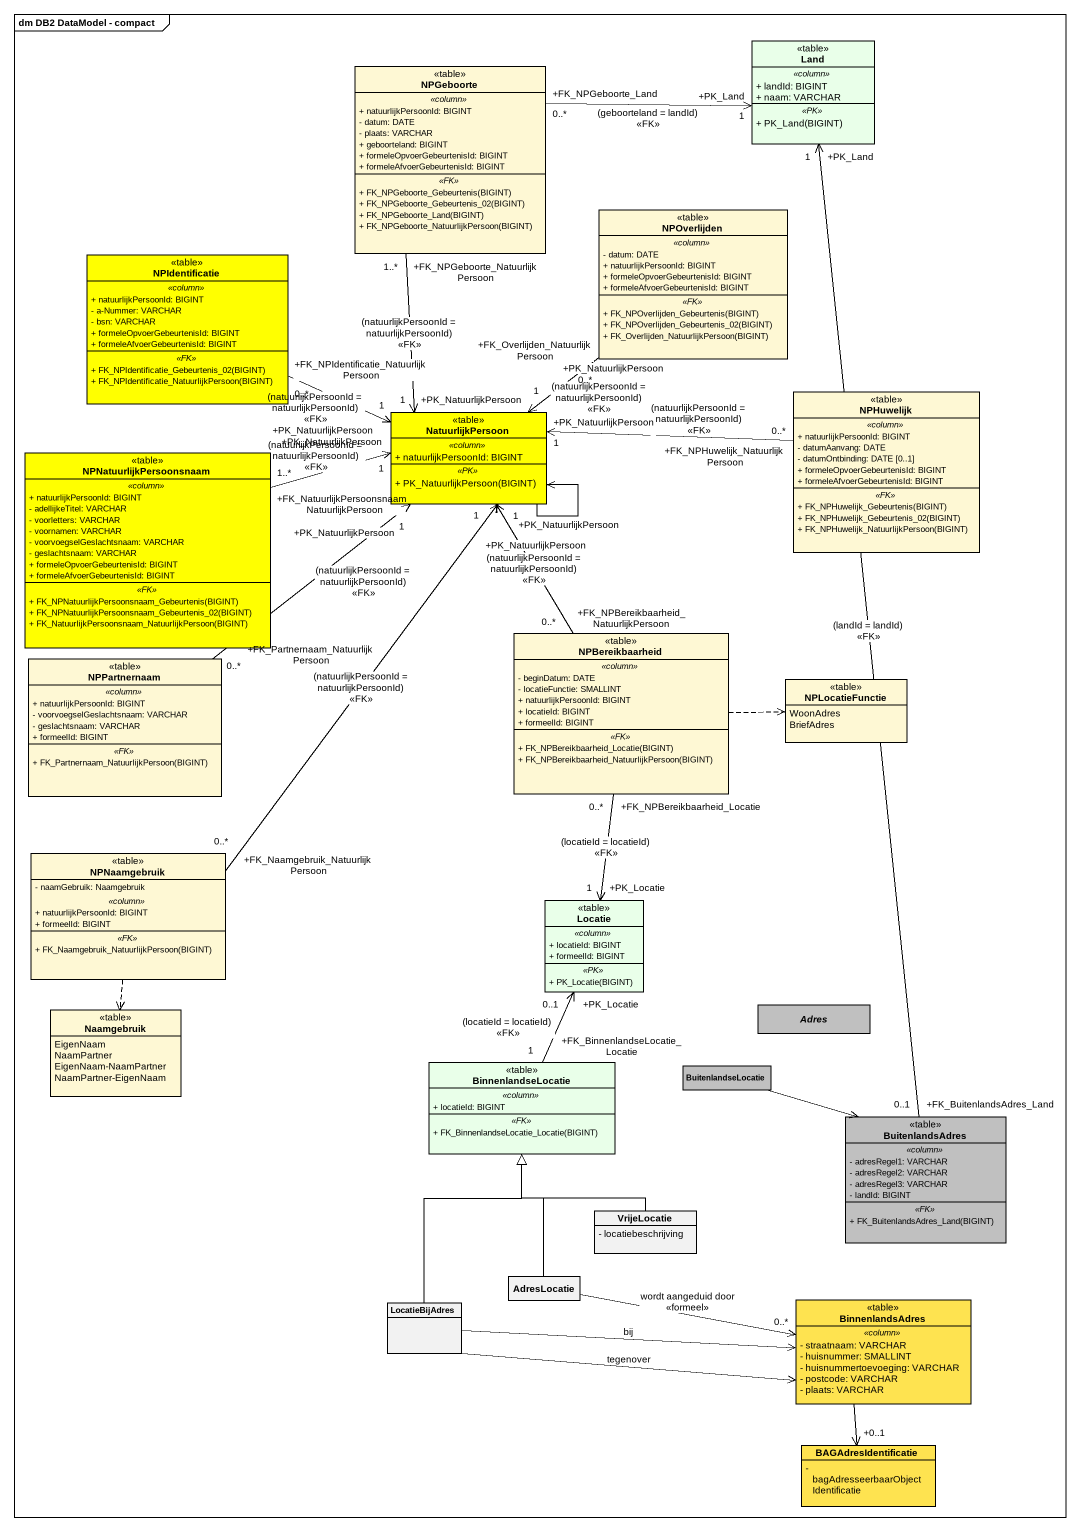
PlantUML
@startuml
mainframe dm DB2 DataModel - compact
hide circle
hide empty members
skinparam classAttributeIconSize 0
class Land <<table>> #E9FFE9 {
  .. <<column>> ..
  + landId: BIGINT
  + naam: VARCHAR
  .. <<PK>> ..
  + PK_Land(BIGINT)
}
class NPGeboorte <<table>> #FEF8D4 {
  .. <<column>> ..
  + natuurlijkPersoonId: BIGINT
  - datum: DATE
  - plaats: VARCHAR
  + geboorteland: BIGINT
  + formeleOpvoerGebeurtenisId: BIGINT
  + formeleAfvoerGebeurtenisId: BIGINT
  .. <<FK>> ..
  + FK_NPGeboorte_Gebeurtenis(BIGINT)
  + FK_NPGeboorte_Gebeurtenis_02(BIGINT)
  + FK_NPGeboorte_Land(BIGINT)
  + FK_NPGeboorte_NatuurlijkPersoon(BIGINT)
}
class NPOverlijden <<table>> #FEF8D4 {
  .. <<column>> ..
  - datum: DATE
  + natuurlijkPersoonId: BIGINT
  + formeleOpvoerGebeurtenisId: BIGINT
  + formeleAfvoerGebeurtenisId: BIGINT
  .. <<FK>> ..
  + FK_NPOverlijden_Gebeurtenis(BIGINT)
  + FK_NPOverlijden_Gebeurtenis_02(BIGINT)
  + FK_Overlijden_NatuurlijkPersoon(BIGINT)
}
class NPIdentificatie <<table>> #FFFF00 {
  .. <<column>> ..
  + natuurlijkPersoonId: BIGINT
  - a-Nummer: VARCHAR
  - bsn: VARCHAR
  + formeleOpvoerGebeurtenisId: BIGINT
  + formeleAfvoerGebeurtenisId: BIGINT
  .. <<FK>> ..
  + FK_NPIdentificatie_Gebeurtenis_02(BIGINT)
  + FK_NPIdentificatie_NatuurlijkPersoon(BIGINT)
}
class NatuurlijkPersoon <<table>> #FFFF00 {
  .. <<column>> ..
  + natuurlijkPersoonId: BIGINT
  .. <<PK>> ..
  + PK_NatuurlijkPersoon(BIGINT)
}
class NPHuwelijk <<table>> #FEF8D4 {
  .. <<column>> ..
  + natuurlijkPersoonId: BIGINT
  - datumAanvang: DATE
  - datumOntbinding: DATE [0..1]
  + formeleOpvoerGebeurtenisId: BIGINT
  + formeleAfvoerGebeurtenisId: BIGINT
  .. <<FK>> ..
  + FK_NPHuwelijk_Gebeurtenis(BIGINT)
  + FK_NPHuwelijk_Gebeurtenis_02(BIGINT)
  + FK_NPHuwelijk_NatuurlijkPersoon(BIGINT)
}
class NPNatuurlijkPersoonsnaam <<table>> #FFFF00 {
  .. <<column>> ..
  + natuurlijkPersoonId: BIGINT
  - adellijkeTitel: VARCHAR
  - voorletters: VARCHAR
  - voornamen: VARCHAR
  - voorvoegselGeslachtsnaam: VARCHAR
  - geslachtsnaam: VARCHAR
  + formeleOpvoerGebeurtenisId: BIGINT
  + formeleAfvoerGebeurtenisId: BIGINT
  .. <<FK>> ..
  + FK_NPNatuurlijkPersoonsnaam_Gebeurtenis(BIGINT)
  + FK_NPNatuurlijkPersoonsnaam_Gebeurtenis_02(BIGINT)
  + FK_NatuurlijkPersoonsnaam_NatuurlijkPersoon(BIGINT)
}
class NPBereikbaarheid <<table>> #FEF8D4 {
  .. <<column>> ..
  - beginDatum: DATE
  - locatieFunctie: SMALLINT
  + natuurlijkPersoonId: BIGINT
  + locatieId: BIGINT
  + formeelId: BIGINT
  .. <<FK>> ..
  + FK_NPBereikbaarheid_Locatie(BIGINT)
  + FK_NPBereikbaarheid_NatuurlijkPersoon(BIGINT)
}
class NPPartnernaam <<table>> #FEF8D4 {
  .. <<column>> ..
  + natuurlijkPersoonId: BIGINT
  - voorvoegselGeslachtsnaam: VARCHAR
  - geslachtsnaam: VARCHAR
  + formeelId: BIGINT
  .. <<FK>> ..
  + FK_Partnernaam_NatuurlijkPersoon(BIGINT)
}
enum NPLocatieFunctie <<table>> #FEF8D4 {
  WoonAdres
  BriefAdres
}
class NPNaamgebruik <<table>> #FEF8D4 {
  - naamGebruik: Naamgebruik
  .. <<column>> ..
  + natuurlijkPersoonId: BIGINT
  + formeelId: BIGINT
  .. <<FK>> ..
  + FK_Naamgebruik_NatuurlijkPersoon(BIGINT)
}
class Locatie <<table>> #E9FFE9 {
  .. <<column>> ..
  + locatieId: BIGINT
  + formeelId: BIGINT
  .. <<PK>> ..
  + PK_Locatie(BIGINT)
}
enum Naamgebruik <<table>> #FEF8D4 {
  EigenNaam
  NaamPartner
  EigenNaam-NaamPartner
  NaamPartner-EigenNaam
}
abstract class Adres #C0C0C0
class BinnenlandseLocatie <<table>> #E9FFE9 {
  .. <<column>> ..
  + locatieId: BIGINT
  .. <<FK>> ..
  + FK_BinnenlandseLocatie_Locatie(BIGINT)
}
class BuitenlandseLocatie #C0C0C0
class BuitenlandsAdres <<table>> #C0C0C0 {
  .. <<column>> ..
  - adresRegel1: VARCHAR
  - adresRegel2: VARCHAR
  - adresRegel3: VARCHAR
  - landId: BIGINT
  .. <<FK>> ..
  + FK_BuitenlandsAdres_Land(BIGINT)
}
class VrijeLocatie {
  - locatiebeschrijving
}
class AdresLocatie
class LocatieBijAdres
class BinnenlandsAdres <<table>> #FEE350 {
  .. <<column>> ..
  - straatnaam: VARCHAR
  - huisnummer: SMALLINT
  - huisnummertoevoeging: VARCHAR
  - postcode: VARCHAR
  - plaats: VARCHAR
}
class BAGAdresIdentificatie #FEE350 {
  - bagAdresseerbaarObjectIdentificatie
}
NPGeboorte "+FK_NPGeboorte_Land\n0..*" -right-> "+PK_Land\n1" Land : (geboorteland = landId)\n<<FK>>
NPGeboorte "+FK_NPGeboorte_NatuurlijkPersoon\n1..*" --> "+PK_NatuurlijkPersoon\n1" NatuurlijkPersoon : (natuurlijkPersoonId = natuurlijkPersoonId)\n<<FK>>
NPOverlijden "+FK_Overlijden_NatuurlijkPersoon\n0..*" --> "+PK_NatuurlijkPersoon\n1" NatuurlijkPersoon : (natuurlijkPersoonId = natuurlijkPersoonId)\n<<FK>>
NPIdentificatie "+FK_NPIdentificatie_NatuurlijkPersoon\n0..*" -right-> "+PK_NatuurlijkPersoon\n1" NatuurlijkPersoon : (natuurlijkPersoonId = natuurlijkPersoonId)\n<<FK>>
NatuurlijkPersoon --> NatuurlijkPersoon
NPHuwelijk "+FK_NPHuwelijk_NatuurlijkPersoon\n0..*" -left-> "+PK_NatuurlijkPersoon\n1" NatuurlijkPersoon : (natuurlijkPersoonId = natuurlijkPersoonId)\n<<FK>>
NPNatuurlijkPersoonsnaam "+FK_NatuurlijkPersoonsnaam_NatuurlijkPersoon\n1..*" -right-> "+PK_NatuurlijkPersoon\n1" NatuurlijkPersoon : (natuurlijkPersoonId = natuurlijkPersoonId)\n<<FK>>
NPBereikbaarheid "+FK_NPBereikbaarheid_NatuurlijkPersoon\n0..*" -up-> "+PK_NatuurlijkPersoon\n1" NatuurlijkPersoon : (natuurlijkPersoonId = natuurlijkPersoonId)\n<<FK>>
NPBereikbaarheid .right.> NPLocatieFunctie
NPBereikbaarheid "+FK_NPBereikbaarheid_Locatie\n0..*" --> "+PK_Locatie\n1" Locatie : (locatieId = locatieId)\n<<FK>>
NPPartnernaam "+FK_Partnernaam_NatuurlijkPersoon\n0..*" -up-> "+PK_NatuurlijkPersoon\n1" NatuurlijkPersoon : (natuurlijkPersoonId = natuurlijkPersoonId)\n<<FK>>
NPNaamgebruik "+FK_Naamgebruik_NatuurlijkPersoon\n0..*" -up-> "+PK_NatuurlijkPersoon\n1" NatuurlijkPersoon : (natuurlijkPersoonId = natuurlijkPersoonId)\n<<FK>>
NPNaamgebruik ..> Naamgebruik
BinnenlandseLocatie "+FK_BinnenlandseLocatie_Locatie\n1" -up-> "+PK_Locatie\n0..1" Locatie : (locatieId = locatieId)\n<<FK>>
BuitenlandseLocatie -right-> BuitenlandsAdres
BuitenlandsAdres "+FK_BuitenlandsAdres_Land\n0..1" -up-> "+PK_Land\n1" Land : (landId = landId)\n<<FK>>
VrijeLocatie -up-|> BinnenlandseLocatie
AdresLocatie -up-|> BinnenlandseLocatie
AdresLocatie -right-> "0..*" BinnenlandsAdres : wordt aangeduid door\n<<formeel>>
LocatieBijAdres -up-|> BinnenlandseLocatie
LocatieBijAdres -right-> BinnenlandsAdres : tegenover
LocatieBijAdres -right-> BinnenlandsAdres : bij
BinnenlandsAdres --> "+0..1" BAGAdresIdentificatie
@enduml
